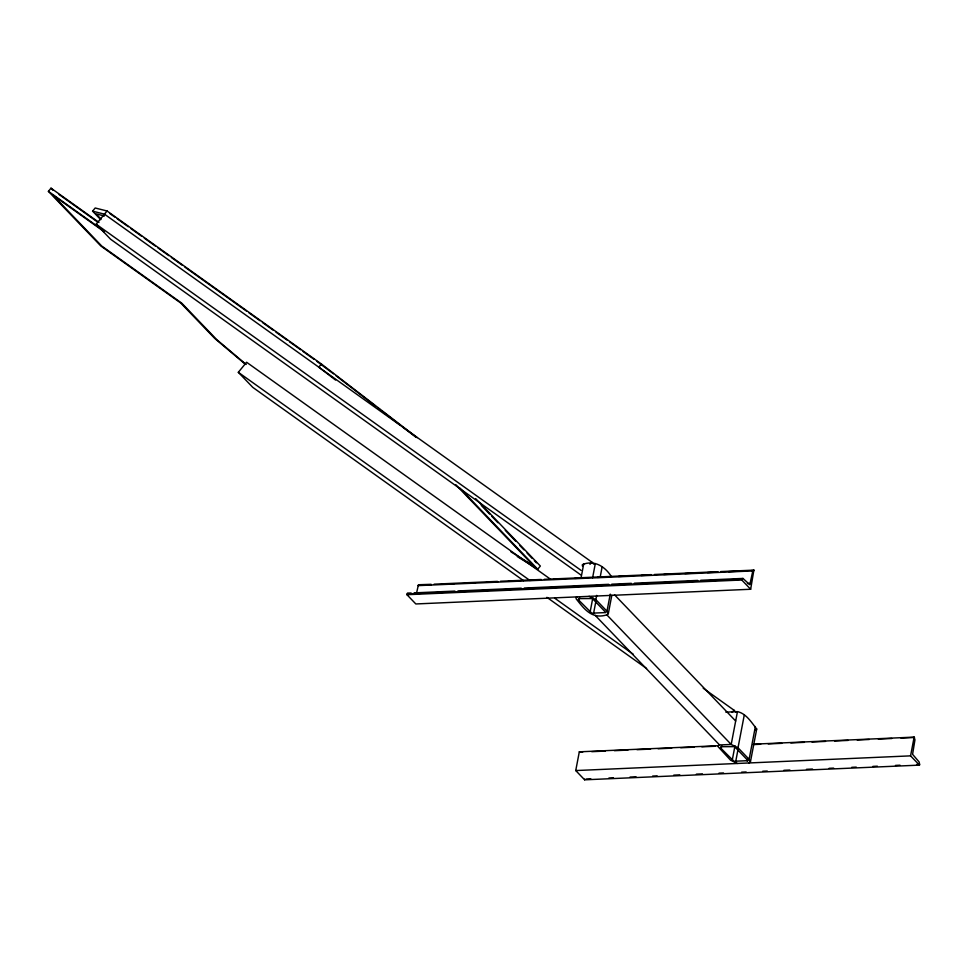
<?xml version="1.0" encoding="UTF-8"?>
<svg xmlns="http://www.w3.org/2000/svg" width="968" height="968" viewBox="0 0 968 968"><rect width="100%" height="100%" fill="white"/><g stroke="black" fill="none" stroke-linecap="round" stroke-linejoin="round"><path stroke-width="1.45" d="M582.349 565.929L582.397 564.61C594.243 559.686 604.915 566.425 611.219 576.335M750.66 589.258L741.778 580.001L742.964 578.428L749.801 584.72L752.826 570.926L753.866 570.128L750.66 589.258L415.829 603.959L406.947 594.703L407.528 593.057L411.158 593.009M416.676 592.561L418.43 584.745L431.111 584.309M580.969 578.319L583.692 564.054M579.021 600.414L578.356 599.168L579.094 598.599L592.44 598.539L605.895 612.562L591.811 613.18L579.021 600.414L579.566 597.558M592.597 577.811L595.32 563.545M590.129 611.982L592.839 597.716M577.436 596.857L576.141 597.413L576.093 598.732C584.382 609.295 591.992 619.532 606.827 614.861L608.303 613.736L606.984 611.244L595.877 599.664L596.687 595.393M600.233 576.843L602.132 566.861M593.529 613.639L595.986 600.801M754.278 744.138L914.143 737.12L914.954 739.842L912.582 754.326L919.152 761.997L919.6 764.345L919.455 765.119L584.624 779.821L575.742 770.564L579.312 751.821L718.075 745.723M606.984 611.244L610.251 594.122M608.303 613.736L611.837 595.187M584.624 779.821L584.769 779.046M721.16 748.506L720.507 747.26L721.245 746.691L734.591 746.643L748.046 760.654L733.95 761.271L721.16 748.506L721.705 745.65M748.966 762.965L750.442 761.828L756.71 729.025C751.591 722.564 746.183 713.464 737.459 711.637L731.203 744.452L719.575 744.961L718.292 745.505L718.232 746.836L730.525 760.158L737.338 763.474M732.268 760.074L734.99 745.808M750.442 761.828L749.123 759.335L738.015 747.768L744.283 714.965M735.68 761.731L738.124 748.893M747.308 761.223L747.84 758.367M749.123 759.335L755.379 726.532M919.455 765.119L910.573 755.863L914.143 737.12M245.533 364.416L214.763 338.449L180.81 303.081L100.866 246.005L48.4 191.337L51.014 188.179L98.978 222.422M100.757 219.675L92.589 211.157L95.191 207.999L107.061 210.988L321.4 364.004L417.147 437.669M580.752 574.883L110.606 239.241L96.171 224.201L107.061 210.988M523.519 580.643L252.757 387.345L238.322 372.305L246.598 362.25L550.586 579.275M321.4 364.004L318.799 367.174L335.557 380.061M517.239 556.527L537.748 569.208L540.35 566.038L475.615 498.593M589.984 564.332L591.823 562.093L104.459 214.158L92.589 211.157M732.123 712.424L733.974 710.185L703.204 688.224M755.221 730.15L756.71 729.025M434.124 584.176L497.467 581.393M500.48 581.26L541.209 579.469M544.222 579.336L651.307 574.629M654.32 574.496L717.675 571.713M720.688 571.58L753.866 570.128M420.911 585.144L431.474 584.684M443.538 584.152L454.101 583.692M464.652 583.232L475.215 582.76M487.279 582.24L497.83 581.768M508.394 581.308L520.457 580.776M531.021 580.316L541.572 579.844M553.635 579.324L564.199 578.852M574.75 578.392L586.826 577.86M597.377 577.4L607.94 576.94M618.491 576.468L629.055 576.008M641.119 575.476L651.67 575.016M663.745 574.484L674.297 574.024M684.86 573.552L696.924 573.02M707.475 572.56L718.038 572.1M728.589 571.628L740.665 571.108M751.216 570.636L754.229 570.503M417.994 585.628L752.826 570.926M414.171 592.876L454.887 591.085M457.912 590.952L521.256 588.169M524.269 588.036L608.727 584.321M611.752 584.188L631.354 583.329M634.367 583.196L697.722 580.413M700.735 580.28L742.964 578.428M407.092 593.928L741.924 579.227M406.947 594.703L741.778 580.001M747.429 583.547L750.442 583.414M725.831 712.158L737.459 711.637M582.7 752.075L579.312 751.821M591.75 751.676L605.327 751.083M614.377 750.684L627.942 750.091M636.992 749.692L650.569 749.087M658.107 748.76L671.683 748.167M680.734 747.768L694.31 747.175M701.848 746.836L715.425 746.243M753.128 744.586L760.666 744.259M768.217 743.92L781.781 743.327M790.832 742.928L804.408 742.335M811.946 742.008L825.522 741.403M834.573 741.004L848.149 740.411M857.2 740.012L869.264 739.479M878.315 739.092L891.891 738.487M900.942 738.088L914.506 737.495M575.742 770.564L910.573 755.863M586.281 778.986L590.807 778.792M608.908 777.994L613.434 777.788M630.023 777.062L636.049 776.796M652.638 776.07L657.163 775.876M673.764 775.138L679.79 774.872M696.379 774.146L702.417 773.88M719.006 773.154L723.532 772.96M741.633 772.161L746.159 771.968M762.748 771.23L767.273 771.036M783.862 770.31L789.888 770.044M806.477 769.318L812.515 769.052M829.104 768.314L833.63 768.12M851.731 767.321L856.256 767.128M872.846 766.402L877.371 766.196M895.473 765.41L899.998 765.204M916.587 764.478L919.6 764.345M589.052 596.349L595.877 599.664M104.423 215.997L96.038 213.88L100.89 218.937M510.935 551.845L533.828 566.002L455.819 484.714M109.832 213.529L114.756 217.05M117.213 218.804L128.284 226.718M130.753 228.472L141.824 236.373M144.292 238.14L155.364 246.041M157.832 247.808L168.904 255.709M171.36 257.464L182.444 265.377M184.9 267.132L246.441 311.067M248.909 312.821L259.981 320.735M262.437 322.489L273.521 330.391M275.977 332.157L287.06 340.058M289.517 341.813L300.6 349.726M303.057 351.481L314.14 359.394M316.596 361.149L333.488 373.805M59.108 194.532L97.236 221.757M96.171 224.201L581.078 570.382M48.4 191.337L102.523 229.973M104.471 231.945L52.816 195.064L101.785 246.078L181.73 303.153L216.699 339.599L246.126 364.428M238.322 372.305L530.004 580.534M554.616 598.115L633.387 654.344M546.896 597.341L646.588 668.501M335.872 375.632L375.221 405.919M377.605 407.746L380 409.585M382.384 411.424L400.268 425.182M402.652 427.021L415.768 437.113M738.015 747.768L731.203 744.452L606.827 614.861M591.823 562.093L593.892 564.235M733.974 710.185L736.031 712.339M614.426 594.703L735.668 721.015M595.199 615.37L719.575 744.961M481.314 505.393L489.626 514.068M491.708 516.234L497.951 522.732M505.236 530.319L515.641 541.16M519.792 545.492L523.954 549.824M527.076 553.079L532.279 558.5M534.36 560.666L536.441 562.832M459.437 487.618L537.748 569.208M51.014 188.179L53.071 190.321"/></g></svg>
